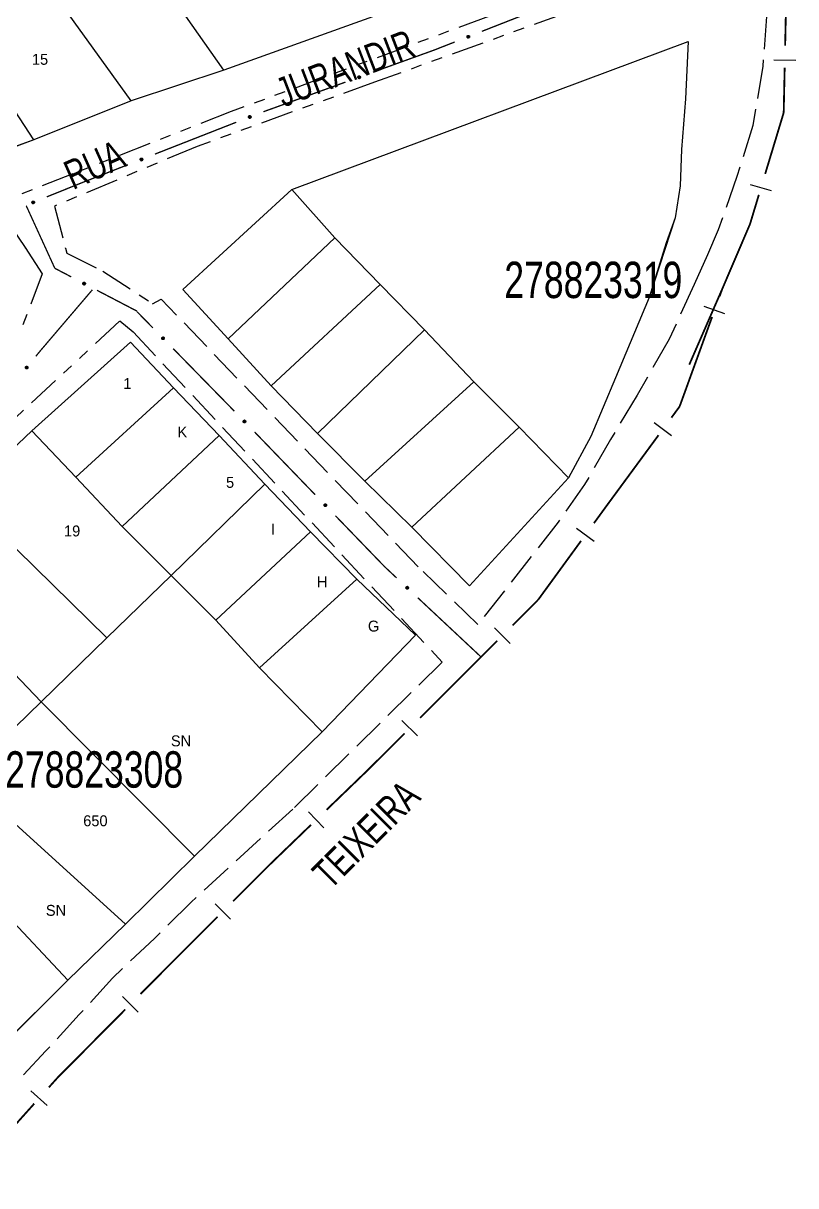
# Model space of a CAD drawing. Extents: x 204373 to 205952, y 4873300 to 4875179.
# Drawn here: x 205808.4 to 205914.6, y 4874866.9 to 4875026.7 of the extents above; entities that cross this region are included whole.
import ezdxf
from ezdxf.enums import TextEntityAlignment as Align

# ---------------------------------------------------------------- set-up
doc = ezdxf.new("R2010")
doc.units = 0
doc.header["$LTSCALE"] = 1.5
doc.header["$MEASUREMENT"] = 0
for name, pattern in [('TRACO_00', [10, -10]), ('TRACO_11', [8, 3, -1, 3, -1]), ('TRACO_25', [8, 3, -1, 1, -1, 1, -1])]:
    doc.linetypes.add(name, pattern=pattern)
for name, color, linetype in [('CD_MALHA_LOTES', 7, 'CONTINUOUS'), ('CD_TXT_QUADRA', 255, 'CONTINUOUS'), ('LM-LIM-SETORES-BAIRROS', 250, 'CONTINUOUS'), ('RU-QUADRA', 220, 'CONTINUOUS'), ('SV-EIXO-RUA-N-PAV', 6, 'CONTINUOUS'), ('SV-EIXO-RUA-PAV', 20, 'CONTINUOUS'), ('SV-RUA-NAO-PAV', 7, 'CONTINUOUS'), ('SV-RUA-PAVIM', 7, 'CONTINUOUS'), ('SV-TXT-RUA-N-PAV', 7, 'CONTINUOUS'), ('Th_NmrPort', 1, 'CONTINUOUS')]:
    doc.layers.add(name, color=color, linetype=linetype)
doc.styles.add('ARIAL', font='ARIAL.SHX')

msp = doc.modelspace()

# ---------------------------------------------------------------- linework, layer by layer
at = {"layer": 'CD_MALHA_LOTES', "linetype": 'Continuous', "flags": 128}
for points in [[(205823.181446, 4875016.093345), (205805.492605, 4875040.626084)], [(205835.921624, 4875020.304974), (205822.339121, 4875039.678467)], [(205867.245614, 4875031.571081), (205835.921624, 4875020.304974)], [(205809.809524, 4875010.723518), (205796.762472, 4875030.752898)], [(205845.302438, 4875003.872811), (205899.760935, 4875024.22779)], [(205899.760935, 4875024.22779), (205899.40383, 4875016.371482), (205898.868173, 4875009.407936), (205898.689621, 4875004.408468), (205897.975411, 4875000), (205896.725544, 4874996.55216), (205894.404362, 4874989.052957), (205889.761998, 4874977.982705), (205886.369502, 4874969.947845), (205883.33411, 4874964.234167)], [(205835.921624, 4875020.304974), (205823.181446, 4875016.093345)], [(205823.181446, 4875016.093345), (205809.809524, 4875010.723518)], [(205809.809524, 4875010.723518), (205796.893738, 4875006.066553)], [(205845.302438, 4875003.872811), (205830.304032, 4874990.124272)], [(205851.194669, 4874997.26637), (205845.302438, 4875003.872811)], [(205836.553368, 4874983.339279), (205851.194669, 4874997.26637)], [(205857.444005, 4874990.838482), (205851.194669, 4874997.26637)], [(205830.304032, 4874990.124272), (205836.553368, 4874983.339279)], [(205842.445599, 4874976.911391), (205857.444005, 4874990.838482)], [(205863.514788, 4874984.589146), (205857.444005, 4874990.838482)], [(205842.445599, 4874976.911391), (205836.553368, 4874983.339279)], [(205848.828849, 4874970.349588), (205863.514788, 4874984.589146)], [(205863.514788, 4874984.589146), (205870.299781, 4874977.447048)], [(205809.562104, 4874970.729511), (205823.133669, 4874982.892706)], [(205823.133669, 4874982.892706), (205829.023215, 4874976.619058)], [(205848.828849, 4874970.349588), (205842.445599, 4874976.911391)], [(205855.346013, 4874963.787786), (205870.299781, 4874977.447048)], [(205870.299781, 4874977.447048), (205876.549117, 4874971.197712)], [(205815.579684, 4874964.32783), (205829.023215, 4874976.619058)], [(205829.023215, 4874976.619058), (205835.296863, 4874970.089343)], [(205800.023598, 4874961.70314), (205809.562104, 4874970.729511)], [(205815.579684, 4874964.32783), (205809.562104, 4874970.729511)], [(205855.346013, 4874963.787786), (205848.828849, 4874970.349588)], [(205861.773902, 4874957.449174), (205876.549117, 4874971.197712)], [(205876.549117, 4874971.197712), (205883.33411, 4874964.234167)], [(205821.981366, 4874957.542047), (205835.296863, 4874970.089343)], [(205835.296863, 4874970.089343), (205841.570511, 4874963.367577)], [(205821.981366, 4874957.542047), (205815.579684, 4874964.32783)], [(205883.33411, 4874964.234167), (205869.719486, 4874949.414313)], [(205828.703131, 4874950.820282), (205841.570511, 4874963.367577)], [(205841.570511, 4874963.367577), (205847.844159, 4874956.837862)], [(205861.773902, 4874957.449174), (205855.346013, 4874963.787786)], [(205819.86574, 4874942.241334), (205800.023598, 4874961.70314)], [(205828.703131, 4874950.820282), (205821.981366, 4874957.542047)], [(205834.848746, 4874944.674668), (205847.844159, 4874956.837862)], [(205847.844159, 4874956.837862), (205854.24584, 4874950.308147)], [(205869.719486, 4874949.414313), (205861.773902, 4874957.449174)], [(205819.86574, 4874942.241334), (205828.703131, 4874950.820282)], [(205834.848746, 4874944.674668), (205828.703131, 4874950.820282)], [(205840.866326, 4874938.144952), (205854.24584, 4874950.308147)], [(205854.24584, 4874950.308147), (205862.311959, 4874942.62613)], [(205810.834457, 4874933.474163), (205796.760991, 4874948.168298)], [(205840.866326, 4874938.144952), (205834.848746, 4874944.674668)], [(205810.834457, 4874933.474163), (205819.86574, 4874942.241334)], [(205862.311959, 4874942.62613), (205849.444579, 4874929.310632)], [(205849.444579, 4874929.310632), (205840.866326, 4874938.144952)], [(205800.148331, 4874923.100545), (205810.834457, 4874933.474163)], [(205831.903972, 4874912.218143), (205810.834457, 4874933.474163)], [(205849.444579, 4874929.310632), (205831.903972, 4874912.218143)], [(205822.429484, 4874902.871688), (205800.148331, 4874923.100545)], [(205814.491399, 4874895.18967), (205796.76038, 4874914.076581)], [(205831.903972, 4874912.218143), (205822.429484, 4874902.871688)], [(205822.429484, 4874902.871688), (205814.491399, 4874895.18967)], [(205814.491399, 4874895.18967), (205796.693007, 4874877.494344)]]:
    msp.add_lwpolyline(points, dxfattribs=at)
at = {"layer": 'LM-LIM-SETORES-BAIRROS', "const_width": 0.25}
for points in [[(205913.104354, 4875023.654449), (205913.256492, 4875030.652796)], [(205912.904351, 4875014.454328), (205913.039152, 4875020.655158)], [(205910.357854, 4875006.033226), (205912.673455, 4875013.69077)], [(205912.673455, 4875013.69077), (205912.904351, 4875014.454328)], [(205908.269197, 4874999.126173), (205909.489503, 4875003.161646)], [(205907.960792, 4874998.40532), (205908.269197, 4874999.126173)], [(205904.460008, 4874990.222734), (205907.960792, 4874998.40532)], [(205904.084912, 4874989.188675), (205904.425912, 4874990.128739)], [(205904.425912, 4874990.128739), (205904.460008, 4874990.222734)], [(205898.594512, 4874974.052839), (205903.061911, 4874986.368486)], [(205898.06186, 4874973.328467), (205898.594512, 4874974.052839)], [(205897.469451, 4874972.522829), (205898.06186, 4874973.328467)], [(205888.720577, 4874960.624927), (205895.692225, 4874970.105916)], [(205888.584189, 4874960.437629), (205888.720577, 4874960.624927)], [(205886.818223, 4874958.012477), (205888.584189, 4874960.437629)], [(205879.126978, 4874947.450299), (205885.052258, 4874955.587324)], [(205875.637582, 4874943.961668), (205878.466319, 4874946.789785)], [(205878.466319, 4874946.789785), (205879.126978, 4874947.450299)], [(205862.908263, 4874931.235143), (205873.516028, 4874941.840581)], [(205856.060077, 4874924.388459), (205860.78671, 4874929.114055)], [(205850.073476, 4874918.616036), (205855.832409, 4874924.168936)], [(205855.832409, 4874924.168936), (205856.060077, 4874924.388459)], [(205842.088121, 4874910.916365), (205847.913877, 4874916.533698)], [(205837.204013, 4874906.032257), (205841.446653, 4874910.274897)], [(205841.446653, 4874910.274897), (205842.088121, 4874910.916365)], [(205828.827954, 4874897.656198), (205835.082692, 4874903.910936)], [(205824.495039, 4874893.285469), (205828.719207, 4874897.546502)], [(205828.719207, 4874897.546502), (205828.827954, 4874897.656198)], [(205813.040814, 4874881.73128), (205822.382955, 4874891.154952)], [(205811.885038, 4874880.44341), (205812.552946, 4874881.187654)], [(205812.552946, 4874881.187654), (205813.040814, 4874881.73128)], [(205799.862689, 4874867.047026), (205809.881313, 4874878.21068)]]:
    msp.add_lwpolyline(points, dxfattribs=at)
at = {"layer": 'LM-LIM-SETORES-BAIRROS'}
for points in [[(205914.560532, 4875021.622321), (205911.56124, 4875021.687523)], [(205911.214743, 4875003.684664), (205908.343164, 4875004.553015)], [(205904.813006, 4874986.797049), (205901.992817, 4874987.820049)], [(205897.49309, 4874970.022941), (205895.076177, 4874971.800167)], [(205886.853489, 4874955.512726), (205884.428337, 4874957.278691)], [(205875.283757, 4874941.486833), (205873.162669, 4874943.608386)], [(205862.554438, 4874928.760308), (205860.433351, 4874930.881861)], [(205849.674912, 4874916.148011), (205847.592575, 4874918.30761)], [(205836.850459, 4874903.557383), (205834.729139, 4874905.678703)], [(205824.152241, 4874890.809082), (205822.021725, 4874892.921166)], [(205811.665587, 4874877.953061), (205809.432856, 4874879.956786)]]:
    msp.add_lwpolyline(points, dxfattribs=at)
at = {"layer": 'LM-LIM-SETORES-BAIRROS', "linetype": 'TRACO_00', "const_width": 0.25, "flags": 128}
msp.add_lwpolyline([(205904.460008, 4874990.222734), (205899.925274, 4874979.81595)], dxfattribs=at)
at = {"layer": 'RU-QUADRA', "linetype": 'Continuous', "flags": 128}
for points in [[(205796.762026, 4875005.863071), (205790.484346, 4875003.363511), (205779.873996, 4874999.246647), (205757.889437, 4874991.581804), (205748.186059, 4875002.740043), (205733.727426, 4875018.124295), (205743.848906, 4875026.303771), (205753.119331, 4875034.380948), (205771.632412, 4875049.504554), (205785.797304, 4875060.812028), (205796.763164, 4875069.336537), (205809.809524, 4875079.47836), (205818.443364, 4875086.532839), (205836.500723, 4875066.474956), (205844.081655, 4875057.525245), (205867.245614, 4875031.571081), (205835.921624, 4875020.304974), (205823.181446, 4875016.093345), (205809.809524, 4875010.723518), (205797.069347, 4875005.985436)], [(205830.304032, 4874990.124272), (205845.302438, 4875003.872811), (205899.760935, 4875024.22779), (205899.40383, 4875016.371482), (205898.868173, 4875009.407936), (205898.689621, 4875004.408468), (205897.975411, 4875000), (205894.404362, 4874989.052957), (205889.761998, 4874977.982705), (205886.369502, 4874969.947845), (205883.33411, 4874964.234167), (205869.719486, 4874949.414313), (205861.773902, 4874957.449174), (205855.346013, 4874963.787786), (205848.828849, 4874970.349588), (205842.445599, 4874976.911391), (205836.553368, 4874983.339279)], [(205796.759725, 4874877.560677), (205796.626288, 4874877.428012), (205776.076355, 4874899.732535), (205757.002737, 4874919.140874), (205764.530586, 4874926.523065), (205772.167483, 4874934.012194), (205781.662124, 4874943.323121), (205791.837234, 4874953.309204), (205796.761174, 4874958.357995), (205800.023598, 4874961.70314), (205809.562104, 4874970.729511), (205823.133669, 4874982.892706), (205829.023215, 4874976.619058), (205835.296863, 4874970.089343), (205841.570511, 4874963.367577), (205847.844159, 4874956.837862), (205854.24584, 4874950.308147), (205862.311959, 4874942.62613), (205849.444579, 4874929.310632), (205831.903972, 4874912.218143), (205822.429484, 4874902.871688), (205814.491399, 4874895.18967)]]:
    msp.add_lwpolyline(points, close=True, dxfattribs=at)
at = {"layer": 'SV-EIXO-RUA-N-PAV', "const_width": 0.18}
for points in [[(205871.410118, 4875025.631686), (205876.995957, 4875027.822211)], [(205863.95344, 4875022.734593), (205864.832164, 4875023.052096)], [(205864.832164, 4875023.052096), (205867.686225, 4875024.171336)], [(205856.429519, 4875020.016026), (205863.95344, 4875022.734593)], [(205841.381676, 4875014.578892), (205852.667558, 4875018.656743)], [(205826.478016, 4875008.758869), (205837.650442, 4875013.138011)], [(205816.212977, 4875004.735386), (205822.753874, 4875007.299155)], [(205811.599987, 4875002.873405), (205815.309221, 4875004.370596)], [(205815.309221, 4875004.370596), (205816.212977, 4875004.735386)], [(205808.775656, 4875001.662113), (205812.517493, 4874993.476842)], [(205812.517493, 4874993.476842), (205812.709446, 4874993.056947)], [(205812.709446, 4874993.056947), (205814.959873, 4874991.882811)], [(205817.872545, 4874990.106605), (205811.383079, 4874982.498265)], [(205818.506212, 4874990.032547), (205823.825721, 4874987.257151)], [(205823.825721, 4874987.257151), (205824.019092, 4874987.156262)], [(205810.742551, 4874981.747301), (205810.102224, 4874980.962384)], [(205811.383079, 4874982.498265), (205810.742551, 4874981.747301)], [(205809.697638, 4874878.239451), (205809.815404, 4874878.137238)]]:
    msp.add_lwpolyline(points, dxfattribs=at)
at = {"layer": 'SV-EIXO-RUA-N-PAV'}
for points in [[(205869.37422, 4875024.951537), (205869.393153, 4875024.996632), (205869.418647, 4875025.031518), (205869.448284, 4875025.054494), (205869.479768, 4875025.067968), (205869.51353, 4875025.078126), (205869.549829, 4875025.080856), (205869.590788, 4875025.074963), (205869.636157, 4875025.056288), (205869.670178, 4875025.027823), (205869.694258, 4875024.999972), (205869.710199, 4875024.967952), (205869.719516, 4875024.934988), (205869.721106, 4875024.897189), (205869.714728, 4875024.85574), (205869.694846, 4875024.810573), (205869.669618, 4875024.776544), (205869.640368, 4875024.755073), (205869.608075, 4875024.739251), (205869.573482, 4875024.729295), (205869.537835, 4875024.72682), (205869.496114, 4875024.733316), (205869.451794, 4875024.753531), (205869.417567, 4875024.778305), (205869.395691, 4875024.807246), (205869.38083, 4875024.839389), (205869.370231, 4875024.873128), (205869.365966, 4875024.909502), (205869.37422, 4875024.951537)], [(205854.376001, 4875019.391088), (205854.396145, 4875019.435656), (205854.422571, 4875019.46984), (205854.452818, 4875019.492008), (205854.484654, 4875019.504628), (205854.518678, 4875019.51387), (205854.555037, 4875019.515619), (205854.595822, 4875019.508623), (205854.640671, 4875019.488729), (205854.67391, 4875019.459357), (205854.69723, 4875019.430866), (205854.7123, 4875019.398427), (205854.720725, 4875019.365224), (205854.721293, 4875019.327396), (205854.713799, 4875019.286133), (205854.692704, 4875019.24152), (205854.666567, 4875019.208184), (205854.636748, 4875019.187511), (205854.60404, 4875019.172567), (205854.569191, 4875019.163547), (205854.53349, 4875019.162036), (205854.491959, 4875019.169656), (205854.448201, 4875019.19106), (205854.414655, 4875019.216749), (205854.393569, 4875019.24627), (205854.379581, 4875019.278803), (205854.369896, 4875019.312816), (205854.366616, 4875019.349292), (205854.376001, 4875019.391088)], [(205839.33857, 4875013.917924), (205839.357511, 4875013.963015), (205839.383011, 4875013.997897), (205839.412652, 4875014.020868), (205839.444138, 4875014.034337), (205839.477902, 4875014.044488), (205839.514201, 4875014.047213), (205839.555159, 4875014.041313), (205839.600526, 4875014.02263), (205839.634541, 4875013.994159), (205839.658617, 4875013.966304), (205839.674552, 4875013.934281), (205839.683864, 4875013.901316), (205839.685447, 4875013.863517), (205839.679062, 4875013.822068), (205839.659172, 4875013.776905), (205839.633938, 4875013.74288), (205839.604684, 4875013.721414), (205839.572389, 4875013.705598), (205839.537795, 4875013.695647), (205839.502147, 4875013.693178), (205839.460427, 4875013.699682), (205839.416111, 4875013.719904), (205839.381888, 4875013.744684), (205839.360016, 4875013.773629), (205839.345161, 4875013.805775), (205839.334567, 4875013.839516), (205839.33031, 4875013.87589), (205839.33857, 4875013.917924)], [(205824.442001, 4875008.079067), (205824.460942, 4875008.124159), (205824.486442, 4875008.15904), (205824.516083, 4875008.182011), (205824.547569, 4875008.195481), (205824.581333, 4875008.205632), (205824.617633, 4875008.208357), (205824.65859, 4875008.202456), (205824.703957, 4875008.183773), (205824.737972, 4875008.155303), (205824.762048, 4875008.127448), (205824.777983, 4875008.095425), (205824.787295, 4875008.06246), (205824.788878, 4875008.024661), (205824.782494, 4875007.983212), (205824.762603, 4875007.938049), (205824.73737, 4875007.904024), (205824.708116, 4875007.882558), (205824.67582, 4875007.866742), (205824.641226, 4875007.856791), (205824.605579, 4875007.854322), (205824.563858, 4875007.860825), (205824.519542, 4875007.881048), (205824.485319, 4875007.905828), (205824.463448, 4875007.934773), (205824.448592, 4875007.966918), (205824.437999, 4875008.000659), (205824.433741, 4875008.037034), (205824.442001, 4875008.079067)], [(205809.570931, 4875002.173109), (205809.589416, 4875002.21839), (205809.614562, 4875002.253526), (205809.643971, 4875002.276795), (205809.675319, 4875002.290581), (205809.708979, 4875002.301072), (205809.745249, 4875002.304163), (205809.786264, 4875002.298676), (205809.831817, 4875002.280451), (205809.866118, 4875002.252326), (205809.890473, 4875002.224715), (205809.90673, 4875002.192854), (205809.916374, 4875002.159984), (205809.918338, 4875002.122203), (205809.912372, 4875002.080692), (205809.892938, 4875002.035331), (205809.868049, 4875002.001053), (205809.839013, 4875001.979293), (205809.806878, 4875001.963152), (205809.772386, 4875001.952853), (205809.736765, 4875001.950025), (205809.694981, 4875001.956107), (205809.650464, 4875001.975882), (205809.615993, 4875002.000315), (205809.593831, 4875002.029038), (205809.578652, 4875002.061032), (205809.567719, 4875002.094665), (205809.563094, 4875002.130995), (205809.570931, 4875002.173109)], [(205816.656577, 4874991.121737), (205816.703023, 4874991.13706), (205816.746074, 4874991.140733), (205816.782863, 4874991.133461), (205816.813696, 4874991.118558), (205816.843523, 4874991.099759), (205816.869414, 4874991.074171), (205816.891858, 4874991.039406), (205816.907557, 4874990.992922), (205816.90842, 4874990.948573), (205816.903221, 4874990.912124), (205816.889532, 4874990.879078), (205816.870784, 4874990.850409), (205816.843316, 4874990.824395), (205816.807863, 4874990.801993), (205816.760739, 4874990.787339), (205816.718508, 4874990.784028), (205816.683109, 4874990.791996), (205816.649974, 4874990.805968), (205816.619753, 4874990.825525), (205816.594484, 4874990.850789), (205816.571993, 4874990.886526), (205816.558146, 4874990.933228), (205816.554363, 4874990.975311), (205816.561831, 4874991.010812), (205816.576321, 4874991.043124), (205816.594813, 4874991.07327), (205816.619451, 4874991.100366), (205816.656577, 4874991.121737)], [(205809.014092, 4874979.454402), (205809.019718, 4874979.405818), (205809.014618, 4874979.362913), (205809.000064, 4874979.328351), (205808.97924, 4874979.301164), (205808.954803, 4874979.275749), (205808.924513, 4874979.255562), (205808.88593, 4874979.240603), (205808.837234, 4874979.234618), (205808.793624, 4874979.242731), (205808.758978, 4874979.255187), (205808.729378, 4874979.275268), (205808.705087, 4874979.299421), (205808.685158, 4874979.331579), (205808.67038, 4874979.370826), (205808.665547, 4874979.419938), (205808.670835, 4874979.461967), (205808.68579, 4874979.495027), (205808.706167, 4874979.524657), (205808.731426, 4874979.550304), (205808.761274, 4874979.569949), (205808.800817, 4874979.584756), (205808.849354, 4874979.588884), (205808.891333, 4874979.584088), (205808.924594, 4874979.569602), (205808.953313, 4874979.548883), (205808.979101, 4874979.524684), (205809.000662, 4874979.49508), (205809.014092, 4874979.454402)]]:
    msp.add_lwpolyline(points, close=True, dxfattribs=at)
for points in [[(205869.365966, 4875024.909502), (205869.636157, 4875025.056288)], [(205869.370231, 4875024.873128), (205869.670178, 4875025.027823)], [(205869.371532, 4875024.929153), (205869.610878, 4875025.062587)], [(205869.372554, 4875024.892911), (205869.648739, 4875025.040792)], [(205869.37422, 4875024.951537), (205869.590788, 4875025.074963)], [(205869.378656, 4875024.858661), (205869.676936, 4875025.013742)], [(205869.38083, 4875024.839389), (205869.694258, 4875024.999972)], [(205869.385531, 4875024.975682), (205869.563577, 4875025.074817)], [(205869.390837, 4875024.823864), (205869.701545, 4875024.980887)], [(205869.393153, 4875024.996632), (205869.549829, 4875025.080856)], [(205869.395691, 4875024.807246), (205869.710199, 4875024.967952)], [(205869.4076, 4875025.016581), (205869.523798, 4875025.075341)], [(205869.410141, 4875024.793326), (205869.712231, 4875024.949901)], [(205869.417567, 4875024.778305), (205869.719516, 4875024.934988)], [(205869.418647, 4875025.031518), (205869.51353, 4875025.078126)], [(205869.437067, 4875024.765778), (205869.716291, 4875024.913385)], [(205869.451794, 4875024.753531), (205869.721106, 4875024.897189)], [(205869.47697, 4875024.746249), (205869.71527, 4875024.874877)], [(205869.496114, 4875024.733316), (205869.714728, 4875024.85574)], [(205869.521233, 4875024.734293), (205869.697734, 4875024.829892)], [(205869.537835, 4875024.72682), (205869.694846, 4875024.810573)], [(205869.559467, 4875024.730233), (205869.676437, 4875024.790761)], [(205869.573482, 4875024.729295), (205869.669618, 4875024.776544)], [(205854.366616, 4875019.349292), (205854.640671, 4875019.488729)], [(205854.369896, 4875019.312816), (205854.67391, 4875019.459357)], [(205854.37271, 4875019.368785), (205854.615571, 4875019.495709)], [(205854.372753, 4875019.332528), (205854.65283, 4875019.4729)], [(205854.376001, 4875019.391088), (205854.595822, 4875019.508623)], [(205854.377928, 4875019.298127), (205854.680286, 4875019.445098)], [(205854.379581, 4875019.278803), (205854.69723, 4875019.430866)], [(205854.38796, 4875019.414919), (205854.568617, 4875019.509212)], [(205854.389165, 4875019.263014), (205854.703999, 4875019.411591)], [(205854.393569, 4875019.24627), (205854.7123, 4875019.398427)], [(205854.396145, 4875019.435656), (205854.555037, 4875019.515619)], [(205854.407637, 4875019.231966), (205854.713845, 4875019.380328)], [(205854.411125, 4875019.455208), (205854.528867, 4875019.510809)], [(205854.414655, 4875019.216749), (205854.720725, 4875019.365224)], [(205854.422571, 4875019.46984), (205854.518678, 4875019.51387)], [(205854.43381, 4875019.2037), (205854.716917, 4875019.343716)], [(205854.448201, 4875019.19106), (205854.721293, 4875019.327396)], [(205854.473172, 4875019.183102), (205854.714857, 4875019.305249)], [(205854.491959, 4875019.169656), (205854.713799, 4875019.286133)], [(205854.517095, 4875019.169955), (205854.696113, 4875019.260754)], [(205854.53349, 4875019.162036), (205854.692704, 4875019.24152)], [(205854.555206, 4875019.164864), (205854.673768, 4875019.222212)], [(205854.569191, 4875019.163547), (205854.666567, 4875019.208184)], [(205839.33031, 4875013.87589), (205839.600526, 4875014.02263)], [(205839.334567, 4875013.839516), (205839.634541, 4875013.994159)], [(205839.335879, 4875013.89554), (205839.575248, 4875014.028934)], [(205839.336894, 4875013.859297), (205839.613105, 4875014.007132)], [(205839.33857, 4875013.917924), (205839.555159, 4875014.041313)], [(205839.342991, 4875013.825047), (205839.641297, 4875013.980077)], [(205839.345161, 4875013.805775), (205839.658617, 4875013.966304)], [(205839.349885, 4875013.942066), (205839.527948, 4875014.041172)], [(205839.355165, 4875013.790248), (205839.665901, 4875013.947218)], [(205839.357511, 4875013.963015), (205839.514201, 4875014.047213)], [(205839.360016, 4875013.773629), (205839.674552, 4875013.934281)], [(205839.371961, 4875013.982962), (205839.48817, 4875014.041702)], [(205839.374464, 4875013.759707), (205839.676581, 4875013.91623)], [(205839.381888, 4875013.744684), (205839.683864, 4875013.901316)], [(205839.383011, 4875013.997897), (205839.477902, 4875014.044488)], [(205839.401385, 4875013.732153), (205839.680635, 4875013.879714)], [(205839.416111, 4875013.719904), (205839.685447, 4875013.863517)], [(205839.441285, 4875013.712618), (205839.679607, 4875013.841205)], [(205839.460427, 4875013.699682), (205839.679062, 4875013.822068)], [(205839.485546, 4875013.700655), (205839.662064, 4875013.796223)], [(205839.502147, 4875013.693178), (205839.659172, 4875013.776905)], [(205839.52378, 4875013.696588), (205839.64076, 4875013.757096)], [(205839.537795, 4875013.695647), (205839.633938, 4875013.74288)], [(205824.433741, 4875008.037034), (205824.703957, 4875008.183773)], [(205824.437999, 4875008.000659), (205824.737972, 4875008.155303)], [(205824.43931, 4875008.056683), (205824.678679, 4875008.190077)], [(205824.440325, 4875008.020441), (205824.716536, 4875008.168276)], [(205824.442001, 4875008.079067), (205824.65859, 4875008.202456)], [(205824.446422, 4875007.986191), (205824.744728, 4875008.14122)], [(205824.448592, 4875007.966918), (205824.762048, 4875008.127448)], [(205824.453317, 4875008.10321), (205824.63138, 4875008.202315)], [(205824.458596, 4875007.951392), (205824.769332, 4875008.108362)], [(205824.460942, 4875008.124159), (205824.617633, 4875008.208357)], [(205824.463448, 4875007.934773), (205824.777983, 4875008.095425)], [(205824.475393, 4875008.144106), (205824.591601, 4875008.202845)], [(205824.477895, 4875007.920851), (205824.780012, 4875008.077374)], [(205824.485319, 4875007.905828), (205824.787295, 4875008.06246)], [(205824.486442, 4875008.15904), (205824.581333, 4875008.205632)], [(205824.504817, 4875007.893297), (205824.784066, 4875008.040857)], [(205824.519542, 4875007.881048), (205824.788878, 4875008.024661)], [(205824.544717, 4875007.873762), (205824.783038, 4875008.002349)], [(205824.563858, 4875007.860825), (205824.782494, 4875007.983212)], [(205824.588977, 4875007.861798), (205824.765495, 4875007.957367)], [(205824.605579, 4875007.854322), (205824.762603, 4875007.938049)], [(205824.627211, 4875007.857732), (205824.744192, 4875007.91824)], [(205824.641226, 4875007.856791), (205824.73737, 4875007.904024)], [(205809.563094, 4875002.130995), (205809.831817, 4875002.280451)], [(205809.567719, 4875002.094665), (205809.866118, 4875002.252326)], [(205809.568465, 4875002.150699), (205809.806477, 4875002.2865)], [(205809.569846, 4875002.114469), (205809.844552, 4875002.265081)], [(205809.570931, 4875002.173109), (205809.786264, 4875002.298676)], [(205809.576287, 4875002.080282), (205809.873015, 4875002.238312)], [(205809.582002, 4875002.197365), (205809.759056, 4875002.298261)], [(205809.589416, 4875002.21839), (205809.745249, 4875002.304163)], [(205809.603664, 4875002.238481), (205809.719274, 4875002.298389)], [(205809.614562, 4875002.253526), (205809.708979, 4875002.301072)], [(205809.578652, 4875002.061032), (205809.890473, 4875002.224715)], [(205809.588812, 4875002.045607), (205809.897949, 4875002.205703)], [(205809.593831, 4875002.029038), (205809.90673, 4875002.192854)], [(205809.608418, 4875002.015263), (205809.908941, 4875002.174824)], [(205809.615993, 4875002.000315), (205809.916374, 4875002.159984)], [(205809.635616, 4875001.987982), (205809.913363, 4875002.13835)], [(205809.650464, 4875001.975882), (205809.918338, 4875002.122203)], [(205809.675711, 4875001.96885), (205809.912724, 4875002.099833)], [(205809.694981, 4875001.956107), (205809.912372, 4875002.080692)], [(205809.720089, 4875001.957333), (205809.895635, 4875002.054677)], [(205809.736765, 4875001.950025), (205809.892938, 4875002.035331)], [(205809.758362, 4875001.953653), (205809.874727, 4875002.015337)], [(205809.772386, 4875001.952853), (205809.868049, 4875002.001053)], [(205816.589432, 4874991.057416), (205816.902235, 4874990.934231)], [(205816.594813, 4874991.07327), (205816.90842, 4874990.948573)], [(205816.61126, 4874991.084505), (205816.904128, 4874990.973259)], [(205816.619451, 4874991.100366), (205816.907557, 4874990.992922)], [(205816.637928, 4874991.109068), (205816.895713, 4874991.016127)], [(205816.656577, 4874991.121737), (205816.891858, 4874991.039406)], [(205816.682215, 4874991.129055), (205816.873884, 4874991.059836)], [(205816.703023, 4874991.13706), (205816.869414, 4874991.074171)], [(205816.727555, 4874991.13926), (205816.848164, 4874991.090185)], [(205816.746074, 4874991.140733), (205816.843523, 4874991.099759)], [(205816.554363, 4874990.975311), (205816.870784, 4874990.850409)], [(205816.557715, 4874990.952377), (205816.852372, 4874990.838659)], [(205816.558146, 4874990.933228), (205816.843316, 4874990.824395)], [(205816.560818, 4874990.990774), (205816.877251, 4874990.865695)], [(205816.561831, 4874991.010812), (205816.889532, 4874990.879078)], [(205816.569181, 4874990.909457), (205816.822653, 4874990.814148)], [(205816.57118, 4874991.025384), (205816.893609, 4874990.894098)], [(205816.571993, 4874990.886526), (205816.807863, 4874990.801993)], [(205816.576321, 4874991.043124), (205816.903221, 4874990.912124)], [(205816.589221, 4874990.86822), (205816.777208, 4874990.797843)], [(205816.594484, 4874990.850789), (205816.760739, 4874990.787339)], [(205816.61126, 4874990.836713), (205816.733709, 4874990.788217)], [(205816.619753, 4874990.825525), (205816.718508, 4874990.784028)], [(205808.761274, 4874979.569949), (205808.665547, 4874979.419938)], [(205808.800817, 4874979.584756), (205808.67038, 4874979.370826)], [(205808.731426, 4874979.550304), (205808.670835, 4874979.461967)], [(205808.744099, 4874979.556362), (205808.671868, 4874979.446233)], [(205808.779408, 4874979.571582), (205808.672508, 4874979.401687)], [(205808.823844, 4874979.582878), (205808.679297, 4874979.353885)], [(205808.849354, 4874979.588884), (205808.685158, 4874979.331579)], [(205808.868195, 4874979.585438), (205808.697299, 4874979.319828)], [(205808.891333, 4874979.584088), (205808.705087, 4874979.299421)], [(205808.905174, 4874979.574642), (205808.718751, 4874979.29)], [(205808.924594, 4874979.569602), (205808.729378, 4874979.275268)], [(205808.936977, 4874979.557502), (205808.743265, 4874979.268242)], [(205808.953313, 4874979.548883), (205808.758978, 4874979.255187)], [(205808.964662, 4874979.533156), (205808.780827, 4874979.251686)], [(205808.979101, 4874979.524684), (205808.793624, 4874979.242731)], [(205808.986782, 4874979.506306), (205808.818668, 4874979.241948)], [(205809.000662, 4874979.49508), (205808.837234, 4874979.234618)], [(205809.005452, 4874979.475226), (205808.862352, 4874979.241531)], [(205809.014092, 4874979.454402), (205808.88593, 4874979.240603)], [(205809.016081, 4874979.427814), (205808.90957, 4874979.254079)], [(205809.019718, 4874979.405818), (205808.924513, 4874979.255562)], [(205809.016916, 4874979.381347), (205808.944489, 4874979.273139)], [(205809.014618, 4874979.362913), (205808.954803, 4874979.275749)]]:
    msp.add_lwpolyline(points, dxfattribs=at)
at = {"layer": 'SV-EIXO-RUA-PAV', "const_width": 0.18}
for points in [[(205824.092089, 4874987.0071), (205824.000245, 4874987.101007)], [(205826.18971, 4874984.862342), (205824.092089, 4874987.0071)], [(205837.37702, 4874973.423632), (205828.986537, 4874982.002664)], [(205848.499745, 4874961.922181), (205840.167315, 4874970.557609)], [(205858.052758, 4874952.021786), (205851.277222, 4874959.043705)], [(205858.229572, 4874951.856307), (205858.052758, 4874952.021786)], [(205859.689813, 4874950.48967), (205858.229572, 4874951.856307)], [(205871.371745, 4874939.55658), (205862.610296, 4874947.756398)]]:
    msp.add_lwpolyline(points, dxfattribs=at)
at = {"layer": 'SV-EIXO-RUA-PAV'}
for points in [[(205827.609887, 4874983.252814), (205827.560979, 4874983.252665), (205827.518914, 4874983.262537), (205827.4862, 4874983.280869), (205827.461515, 4874983.304607), (205827.438997, 4874983.331736), (205827.422328, 4874983.364096), (205827.411784, 4874983.404111), (205827.41129, 4874983.453171), (205827.424235, 4874983.495598), (205827.440492, 4874983.528632), (205827.463762, 4874983.555797), (205827.490483, 4874983.577231), (205827.52467, 4874983.593434), (205827.565325, 4874983.603724), (205827.614669, 4874983.603027), (205827.655842, 4874983.593065), (205827.687019, 4874983.574503), (205827.714181, 4874983.550936), (205827.736838, 4874983.522963), (205827.753017, 4874983.491103), (205827.763304, 4874983.450151), (205827.761971, 4874983.401457), (205827.752504, 4874983.360279), (205827.734384, 4874983.32885), (205827.71058, 4874983.302631), (205827.683645, 4874983.279715), (205827.651813, 4874983.261605), (205827.609887, 4874983.252814)], [(205838.797197, 4874971.814104), (205838.748289, 4874971.813954), (205838.706224, 4874971.823827), (205838.67351, 4874971.842159), (205838.648825, 4874971.865896), (205838.626307, 4874971.893025), (205838.609638, 4874971.925386), (205838.599094, 4874971.965401), (205838.5986, 4874972.014461), (205838.611545, 4874972.056888), (205838.627802, 4874972.089922), (205838.651072, 4874972.117087), (205838.677793, 4874972.13852), (205838.71198, 4874972.154723), (205838.752635, 4874972.165013), (205838.801979, 4874972.164316), (205838.843152, 4874972.154355), (205838.874329, 4874972.135792), (205838.901491, 4874972.112225), (205838.924148, 4874972.084253), (205838.940327, 4874972.052393), (205838.950614, 4874972.011441), (205838.949281, 4874971.962747), (205838.939814, 4874971.921569), (205838.921694, 4874971.890139), (205838.89789, 4874971.863921), (205838.870955, 4874971.841005), (205838.839123, 4874971.822895), (205838.797197, 4874971.814104)], [(205849.909035, 4874960.303111), (205849.860127, 4874960.303292), (205849.81813, 4874960.313448), (205849.78554, 4874960.332), (205849.761016, 4874960.355904), (205849.738681, 4874960.383184), (205849.722231, 4874960.415656), (205849.711957, 4874960.455741), (205849.711793, 4874960.504804), (205849.725025, 4874960.547142), (205849.741504, 4874960.580066), (205849.764957, 4874960.607073), (205849.791821, 4874960.628326), (205849.826117, 4874960.644298), (205849.866841, 4874960.654313), (205849.916179, 4874960.653284), (205849.957284, 4874960.643045), (205849.988335, 4874960.624272), (205850.015337, 4874960.600523), (205850.037805, 4874960.572398), (205850.053769, 4874960.54043), (205850.063779, 4874960.499409), (205850.062118, 4874960.450726), (205850.052373, 4874960.409612), (205850.034042, 4874960.378306), (205850.010062, 4874960.352248), (205849.982972, 4874960.329514), (205849.951019, 4874960.311619), (205849.909035, 4874960.303111)], [(205861.179739, 4874948.944482), (205861.130885, 4874948.942171), (205861.088425, 4874948.950175), (205861.054933, 4874948.967044), (205861.029223, 4874948.989667), (205861.005528, 4874949.015774), (205860.987445, 4874949.047366), (205860.975142, 4874949.086876), (205860.97248, 4874949.135867), (205860.983538, 4874949.178824), (205860.998319, 4874949.212544), (205861.020366, 4874949.240711), (205861.046113, 4874949.263305), (205861.07955, 4874949.281003), (205861.119711, 4874949.293079), (205861.169038, 4874949.294564), (205861.210611, 4874949.286432), (205861.242578, 4874949.269266), (205861.270754, 4874949.246922), (205861.294626, 4874949.219979), (205861.312197, 4874949.188865), (205861.324284, 4874949.148407), (205861.325104, 4874949.099702), (205861.317467, 4874949.058146), (205861.300754, 4874949.025946), (205861.278132, 4874948.998701), (205861.252235, 4874948.974617), (205861.221235, 4874948.955118), (205861.179739, 4874948.944482)]]:
    msp.add_lwpolyline(points, close=True, dxfattribs=at)
for points in [[(205827.651813, 4874983.261605), (205827.41129, 4874983.453171)], [(205827.609887, 4874983.252814), (205827.411784, 4874983.404111)], [(205827.631548, 4874983.259068), (205827.415346, 4874983.427437)], [(205827.664522, 4874983.27414), (205827.420652, 4874983.470799)], [(205827.560979, 4874983.252665), (205827.422328, 4874983.364096)], [(205827.583243, 4874983.253815), (205827.422528, 4874983.379111)], [(205827.683645, 4874983.279715), (205827.424235, 4874983.495598)], [(205827.693681, 4874983.293115), (205827.434567, 4874983.507312)], [(205827.536975, 4874983.258189), (205827.437558, 4874983.342277)], [(205827.518914, 4874983.262537), (205827.438997, 4874983.331736)], [(205827.71058, 4874983.302631), (205827.440492, 4874983.528632)], [(205827.720974, 4874983.3179), (205827.455224, 4874983.542785)], [(205827.734384, 4874983.32885), (205827.463762, 4874983.555797)], [(205827.741567, 4874983.347583), (205827.479591, 4874983.564707)], [(205827.752504, 4874983.360279), (205827.490483, 4874983.577231)], [(205827.756436, 4874983.38312), (205827.511633, 4874983.582684)], [(205827.761971, 4874983.401457), (205827.52467, 4874983.593434)], [(205827.758859, 4874983.42748), (205827.547492, 4874983.59676)], [(205827.763304, 4874983.450151), (205827.565325, 4874983.603724)], [(205827.752609, 4874983.472901), (205827.595753, 4874983.598154)], [(205827.753017, 4874983.491103), (205827.614669, 4874983.603027)], [(205827.741439, 4874983.509692), (205827.640091, 4874983.593801)], [(205827.736838, 4874983.522963), (205827.655842, 4874983.593065)], [(205838.839123, 4874971.822895), (205838.5986, 4874972.014461)], [(205838.797197, 4874971.814104), (205838.599094, 4874971.965401)], [(205838.818858, 4874971.820358), (205838.602656, 4874971.988727)], [(205838.851832, 4874971.83543), (205838.607962, 4874972.032089)], [(205838.748289, 4874971.813954), (205838.609638, 4874971.925386)], [(205838.770553, 4874971.815105), (205838.609838, 4874971.940401)], [(205838.870955, 4874971.841005), (205838.611545, 4874972.056888)], [(205838.880991, 4874971.854404), (205838.621877, 4874972.068602)], [(205838.724285, 4874971.819479), (205838.624868, 4874971.903567)], [(205838.706224, 4874971.823827), (205838.626307, 4874971.893025)], [(205838.89789, 4874971.863921), (205838.627802, 4874972.089922)], [(205838.908284, 4874971.879189), (205838.642534, 4874972.104074)], [(205838.921694, 4874971.890139), (205838.651072, 4874972.117087)], [(205838.928877, 4874971.908873), (205838.666901, 4874972.125997)], [(205838.939814, 4874971.921569), (205838.677793, 4874972.13852)], [(205838.943746, 4874971.94441), (205838.698943, 4874972.143974)], [(205838.949281, 4874971.962747), (205838.71198, 4874972.154723)], [(205838.946169, 4874971.988769), (205838.734802, 4874972.15805)], [(205838.950614, 4874972.011441), (205838.752635, 4874972.165013)], [(205838.939919, 4874972.03419), (205838.783063, 4874972.159443)], [(205838.940327, 4874972.052393), (205838.801979, 4874972.164316)], [(205838.928749, 4874972.070981), (205838.827401, 4874972.155091)], [(205838.924148, 4874972.084253), (205838.843152, 4874972.154355)], [(205849.951019, 4874960.311619), (205849.711793, 4874960.504804)], [(205849.909035, 4874960.303111), (205849.711957, 4874960.455741)], [(205849.930737, 4874960.309219), (205849.715676, 4874960.479042)], [(205849.963813, 4874960.324069), (205849.721275, 4874960.522368)], [(205849.860127, 4874960.303292), (205849.722231, 4874960.415656)], [(205849.882398, 4874960.304292), (205849.722532, 4874960.430669)], [(205849.982972, 4874960.329514), (205849.725025, 4874960.547142)], [(205849.993099, 4874960.342846), (205849.735435, 4874960.558786)], [(205849.836161, 4874960.308978), (205849.737313, 4874960.393734)], [(205849.81813, 4874960.313448), (205849.738681, 4874960.383184)], [(205850.010062, 4874960.352248), (205849.741504, 4874960.580066)], [(205850.020558, 4874960.367446), (205849.756331, 4874960.594118)], [(205850.034042, 4874960.378306), (205849.764957, 4874960.607073)], [(205850.041351, 4874960.39699), (205849.780845, 4874960.615876)], [(205850.052373, 4874960.409612), (205849.791821, 4874960.628326)], [(205850.056459, 4874960.432426), (205849.813008, 4874960.633637)], [(205850.062118, 4874960.450726), (205849.826117, 4874960.644298)], [(205850.059181, 4874960.476768), (205849.848961, 4874960.64747)], [(205850.063779, 4874960.499409), (205849.866841, 4874960.654313)], [(205850.053238, 4874960.52223), (205849.897231, 4874960.648538)], [(205850.053769, 4874960.54043), (205849.916179, 4874960.653284)], [(205850.042316, 4874960.559096), (205849.941538, 4874960.643887)], [(205850.037805, 4874960.572398), (205849.957284, 4874960.643045)], [(205861.221235, 4874948.955118), (205860.97248, 4874949.135867)], [(205861.179739, 4874948.944482), (205860.975142, 4874949.086876)], [(205861.201102, 4874948.951688), (205860.97767, 4874949.110337)], [(205861.233378, 4874948.968203), (205860.981055, 4874949.153891)], [(205861.252235, 4874948.974617), (205860.983538, 4874949.178824)], [(205861.153077, 4874948.944305), (205860.986981, 4874949.062375)], [(205861.130885, 4874948.942171), (205860.987445, 4874949.047366)], [(205861.26167, 4874948.988447), (205860.993342, 4874949.190983)], [(205861.278132, 4874948.998701), (205860.998319, 4874949.212544)], [(205861.106661, 4874948.94663), (205861.003624, 4874949.026241)], [(205861.088425, 4874948.950175), (205861.005528, 4874949.015774)], [(205861.287841, 4874949.014414), (205861.012412, 4874949.227334)], [(205861.300754, 4874949.025946), (205861.020366, 4874949.240711)], [(205861.307102, 4874949.044979), (205861.035785, 4874949.250312)], [(205861.317467, 4874949.058146), (205861.046113, 4874949.263305)], [(205861.320385, 4874949.081138), (205861.067002, 4874949.269688)], [(205861.325104, 4874949.099702), (205861.07955, 4874949.281003)], [(205861.320845, 4874949.125561), (205861.102203, 4874949.285334)], [(205861.324284, 4874949.148407), (205861.119711, 4874949.293079)], [(205861.312594, 4874949.170662), (205861.150356, 4874949.28886)], [(205861.312197, 4874949.188865), (205861.169038, 4874949.294564)], [(205861.299809, 4874949.206923), (205861.194843, 4874949.286471)], [(205861.294626, 4874949.219979), (205861.210611, 4874949.286432)]]:
    msp.add_lwpolyline(points, dxfattribs=at)
at = {"layer": 'SV-RUA-NAO-PAV', "linetype": 'TRACO_25'}
for points in [[(205910.463994, 4875033.537697, 10.574812), (205902.814608, 4875032.526165, 10.476566), (205896.68605, 4875031.588034, 10.476566), (205890.370202, 4875030.150018, 10.476566), (205882.831439, 4875028.102344, 10.476566), (205856.637206, 4875018.632566, 10.468379), (205832.295086, 4875009.822314, 10.550251), (205812.677852, 4875001.612943, 10.239141), (205814.180568, 4874995.843953, 10.239141), (205814.366088, 4874995.131732, 10.263701), (205819.295977, 4874992.681103, 10.378321), (205826.15065, 4874988.190072, 10.378321)], [(205872.475263, 4875027.722689, 10.501128), (205836.951804, 4875014.596124, 10.574812), (205815.166607, 4875006.02478, 10.149082), (205796.761899, 4874998.786195, 9.911655)], [(205796.76183, 4874994.96532, 9.919843), (205799.346356, 4874995.997528, 9.919843), (205806.629845, 4874998.906409, 9.919843), (205808.613849, 4874995.901584, 9.919843), (205810.98346, 4874992.312749, 9.919843), (205808.142137, 4874984.798867, 9.919843)], [(205808.594477, 4874995.930924, 9.919843), (205808.613849, 4874995.901584, 9.919843)], [(205814.180568, 4874995.843953, 10.239141), (205814.172279, 4874995.875776, 10.239141)], [(205796.761249, 4874962.513227, 9.731251), (205800.714231, 4874966.393214, 9.731251), (205821.658792, 4874985.824373, 10.324891), (205823.467325, 4874984.322884, 10.324891)]]:
    msp.add_polyline3d(points, dxfattribs=at)
at = {"layer": 'SV-RUA-PAVIM', "linetype": 'TRACO_11'}
for points in [[(205910.463994, 4875033.537697, 10.574812), (205910.518019, 4875027.692797, 10.501128), (205910.038224, 4875020.841652, 10.435631), (205908.663982, 4875012.693019, 10.378321), (205906.455629, 4875005.674863, 10.378321), (205903.902296, 4874998.333468, 10.378321), (205902.411278, 4874994.930522, 10.329199), (205900.61536, 4874990.831705, 10.329199), (205897.153201, 4874983.315652, 10.271889)], [(205902.443056, 4874995.003049, 10.329199), (205902.411278, 4874994.930522, 10.329199)], [(205826.15065, 4874988.190072, 10.347723), (205827.309964, 4874988.828483, 10.347723)], [(205897.153201, 4874983.315652, 10.256394), (205892.751446, 4874975.6213, 10.241173), (205889.102824, 4874969.507498, 10.165065), (205885.540814, 4874963.328271, 10.127011), (205881.909324, 4874958.148251, 10.127011), (205870.874063, 4874944.07173, 9.982406), (205862.677388, 4874952.003075, 10.142233), (205827.309964, 4874988.828483, 10.347723)], [(205823.467325, 4874984.322884, 10.233562), (205865.973847, 4874938.922489, 9.944352), (205845.413659, 4874918.686058, 9.594256), (205831.432999, 4874905.931861, 9.44204), (205826.391626, 4874900.920878, 9.403987), (205820.615697, 4874895.468024, 9.403987), (205816.077085, 4874890.448008, 9.396377), (205811.467089, 4874885.453226, 9.282214), (205806.17386, 4874879.768157, 9.282214), (205802.224694, 4874875.112783, 9.289825), (205798.614729, 4874871.105974, 9.365933), (205796.759572, 4874868.995397, 9.403987)]]:
    msp.add_polyline3d(points, dxfattribs=at)

# ---------------------------------------------------------------- texts
at = {"layer": 'CD_TXT_QUADRA', "style": 'ARIAL', "width": 0.7}
for s, p in [('278823319', (205874.495764, 4874988.963681)), ('278823308', (205805.878422, 4874921.651928))]:
    msp.add_text(s, height=5, dxfattribs=at).set_placement(p)
at = {"layer": 'SV-TXT-RUA-N-PAV', "style": 'ARIAL', "width": 0.7}
for s, rotation, p in [('JURANDIR', 21, (205844.139835, 4875015.156431)), ('RUA ', 24, (205815.199492, 4875003.800094)), ('TEIXEIRA', 45, (205850.613969, 4874907.529917))]:
    msp.add_text(s, height=4, rotation=rotation, dxfattribs=at).set_placement(p)
at = {"layer": 'Th_NmrPort', "color": 1}
for s, p in [('15', (205809.56155, 4875021.786026)), ('1', (205822.133382, 4874977.222864)), ('K', (205829.574643, 4874970.551388)), ('5', (205836.246119, 4874963.623317)), ('19', (205813.970615, 4874956.946993)), ('I', (205842.404405, 4874957.208436)), ('H', (205848.740017, 4874949.952397)), ('G', (205855.747357, 4874943.865484)), ('SN', (205828.663967, 4874928.085433)), ('650', (205816.613297, 4874917.100635)), ('SN', (205811.481392, 4874904.784064))]:
    msp.add_text(s, height=1.5, dxfattribs=at).set_placement(p, align=Align.MIDDLE_LEFT)

doc.saveas('drawing.dxf')
